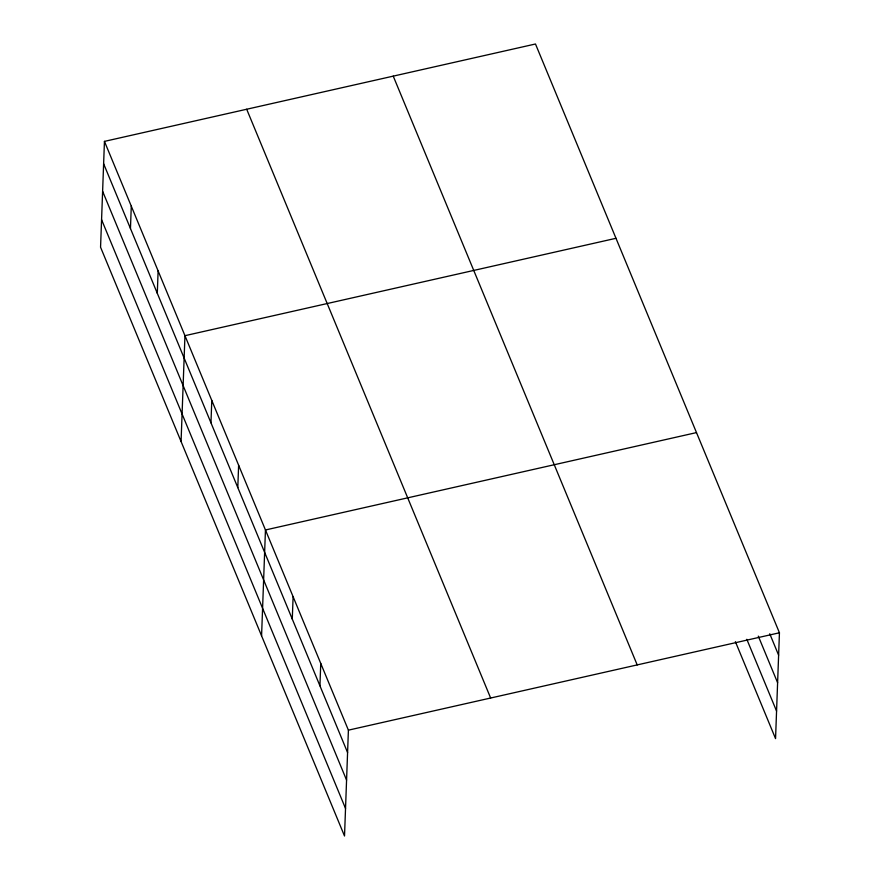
<?xml version="1.0" encoding="UTF-8"?>
<svg xmlns="http://www.w3.org/2000/svg" width="880" height="880" viewBox="0 0 880 880"><rect width="100%" height="100%" fill="white"/><g stroke="black" fill="none" stroke-linecap="round" stroke-linejoin="round"><path stroke-width="1.32" d="M104.445 141.383L100.562 247.225L344.52 836L348.403 730.158L104.445 141.383L535.48 44L779.438 632.775L775.555 738.617L735.383 641.663M130.46 228.536L131.285 206.151M157.3 293.304L158.114 270.919M181.071 441.518L184.954 335.687L615.989 238.293M210.969 422.829L211.783 400.444M237.798 487.597L238.623 465.212M261.58 635.811L265.452 529.98L696.487 432.597M292.281 619.091L293.106 596.706M319.935 685.817L320.749 663.432M348.403 730.158L779.438 632.775M769.747 633.754L778.613 655.16M758.296 636.119L777.601 682.704M746.823 639.309L776.567 711.073M393.239 76.142L637.197 664.917M246.686 109.252L490.644 698.027M103.631 163.768L347.578 752.543M102.619 191.312L346.566 780.087M101.574 219.681L345.532 808.456"/></g></svg>
